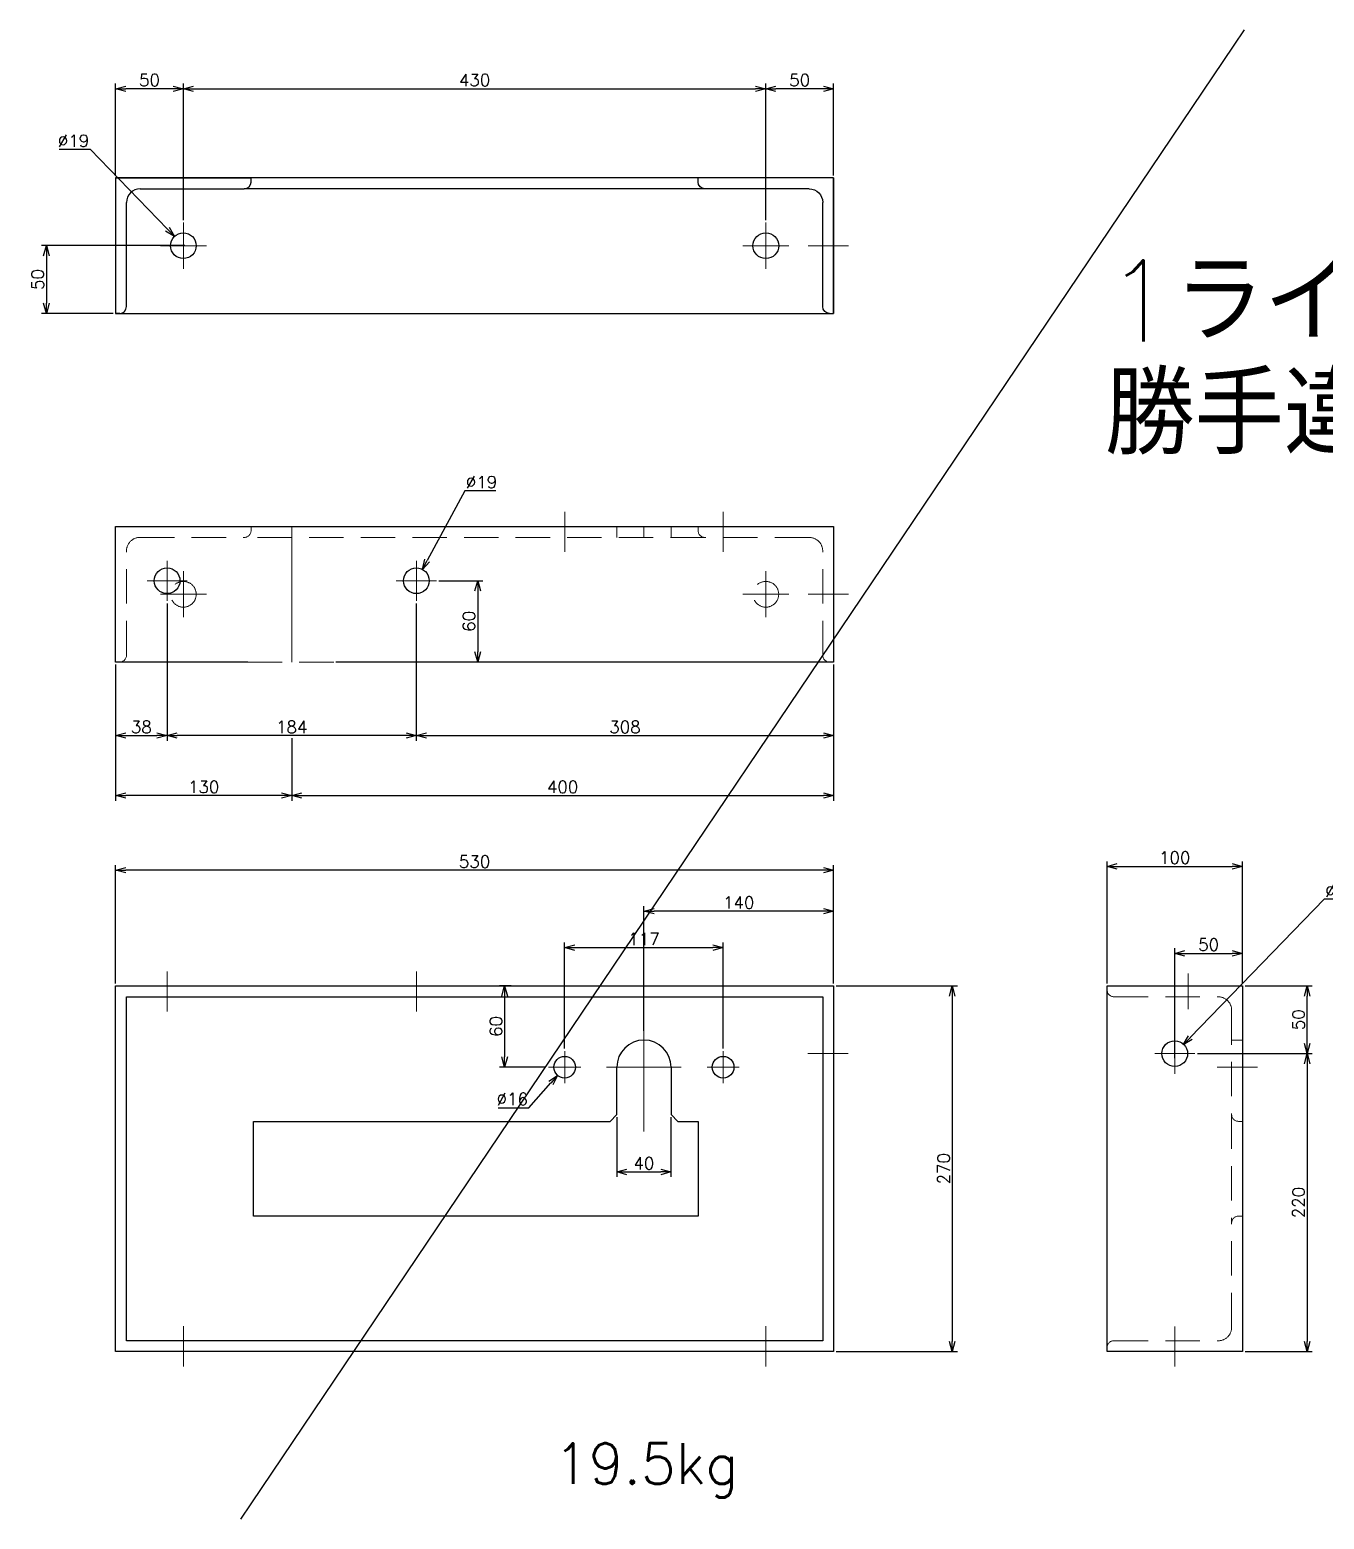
# Model space of a CAD drawing. Header units: millimetres. Extents: x -8731 to 85711, y -14522 to 31379.
# Drawn here: x -3764 to -2808, y 7176 to 8276 of the extents above; entities that cross this region are included whole.
import ezdxf

# ---------------------------------------------------------------- set-up
doc = ezdxf.new("R2010")
doc.units = ezdxf.units.MM
doc.header["$LTSCALE"] = 4
doc.header["$PDMODE"] = 99
doc.header["$PDSIZE"] = 1
doc.linetypes.add('CENTER2', pattern=[28.575, 19.05, -3.175, 3.175, -3.175])
doc.linetypes.add('HIDDEN', pattern=[9.525, 6.35, -3.175])
for name, color, linetype, lineweight in [('04_HIDDEN', 2, 'HIDDEN', 13), ('05_CENTER', 4, 'CENTER2', 13), ('08_DIM', 3, 'Continuous', 13)]:
    doc.layers.add(name, color=color, linetype=linetype, lineweight=lineweight)
doc.layers.add('10_DRAFT', color=8, linetype='Continuous', lineweight=0, plot=False)
doc.styles.add('KSS_TXT', font='txt.shx', dxfattribs={"bigfont": 'extfont2.shx'})
doc.dimstyles.new('KSS_DIM', dxfattribs={"dimscale": 3, "dimtxt": 3, "dimasz": 2.5, "dimexe": 1.25, "dimexo": 0.625, "dimtad": 1, "dimdsep": 46, "dimtxsty": 'KSS_TXT', "dimblk": 'OPEN30', "dimcen": 0, "dimazin": 2, "dimtfac": 0.75, "dimtmove": 0, "dimatfit": 3, "dimldrblk": 'OPEN30', "dimfxl": 1, "dimtolj": 1, "dimarcsym": 0})
doc.dimstyles.new('KSS_DIM$3', dxfattribs={"dimscale": 3, "dimtxt": 3, "dimasz": 2.5, "dimexe": 1.25, "dimexo": 0.625, "dimtad": 1, "dimtih": 1, "dimtoh": 1, "dimdsep": 46, "dimtxsty": 'KSS_TXT', "dimblk": 'OPEN30', "dimcen": 0, "dimazin": 2, "dimtfac": 0.75, "dimtofl": 0, "dimtmove": 0, "dimatfit": 3, "dimldrblk": 'OPEN30', "dimfxl": 1, "dimtolj": 1, "dimarcsym": 0})

# ---------------------------------------------------------------- blocks, each defined once
blk = doc.blocks.new('_Open30')
at = {"color": 0, "linetype": 'ByBlock', "lineweight": -2}
for p, q in [((-1, 0.27), (0, 0)), ((0, 0), (-1, -0.27)), ((0, 0), (-1, 0))]:
    blk.add_line(p, q, dxfattribs=at)
blk = doc.blocks.new('*D1015')
at = {"layer": '08_DIM', "color": 0, "lineweight": -2, "transparency": 16777216}
for p, q in [((-3330.6, 7473.3), (-3330.6, 7429.1)), ((-3290.6, 7473.3), (-3290.6, 7429.1)), ((-3323.1, 7432.8), (-3298.1, 7432.8))]:
    blk.add_line(p, q, dxfattribs=at)
at = {"layer": 'Defpoints', "color": 0, "transparency": 16777216}
for p in [(-3330.6, 7475.2), (-3290.6, 7475.2), (-3290.6, 7432.8)]:
    blk.add_point(p, dxfattribs=at)
at = {"layer": '08_DIM', "color": 0, "lineweight": -2, "transparency": 16777216, "xscale": 7.5, "yscale": 7.5, "zscale": 7.5, "rotation": 180}
blk.add_blockref('_Open30', (-3330.6, 7432.8), dxfattribs=at)
at = {"layer": '08_DIM', "color": 0, "lineweight": -2, "transparency": 16777216, "xscale": 7.5, "yscale": 7.5, "zscale": 7.5}
blk.add_blockref('_Open30', (-3290.6, 7432.8), dxfattribs=at)
at = {"layer": '08_DIM', "color": 0, "transparency": 16777216, "insert": (-3310.6, 7439.2), "char_height": 9, "attachment_point": 5, "style": 'KSS_TXT'}
blk.add_mtext('\\A1;40', dxfattribs=at)
blk = doc.blocks.new('*D1016')
at = {"layer": '08_DIM', "color": 0, "lineweight": -2, "transparency": 16777216}
for p, q in [((-3395.5, 7480.2), (-3379.3, 7498.5)), ((-3418.3, 7480.2), (-3395.5, 7480.2))]:
    blk.add_line(p, q, dxfattribs=at)
at = {"layer": 'Defpoints', "color": 0, "transparency": 16777216}
for p in [(-3363.8, 7516.2), (-3374.4, 7504.1)]:
    blk.add_point(p, dxfattribs=at)
at = {"layer": '08_DIM', "color": 0, "lineweight": -2, "transparency": 16777216, "xscale": 7.5, "yscale": 7.5, "zscale": 7.5, "rotation": 48.64525323412052}
blk.add_blockref('_Open30', (-3374.4, 7504.1), dxfattribs=at)
at = {"layer": '08_DIM', "color": 0, "transparency": 16777216, "insert": (-3407.8, 7486.6), "char_height": 9, "attachment_point": 5, "style": 'KSS_TXT'}
blk.add_mtext('\\A1;%%C16', dxfattribs=at)
blk = doc.blocks.new('*D1589')
at = {"layer": '08_DIM', "color": 0, "lineweight": -2, "transparency": 16777216}
for p, q in [((-3700.6, 7807.4), (-3700.6, 7706.9)), ((-3570.6, 7753.1), (-3570.6, 7706.9)), ((-3578.1, 7710.7), (-3693.1, 7710.7))]:
    blk.add_line(p, q, dxfattribs=at)
at = {"layer": 'Defpoints', "color": 0, "transparency": 16777216}
for p in [(-3700.6, 7809.3), (-3570.6, 7755), (-3700.6, 7710.7)]:
    blk.add_point(p, dxfattribs=at)
at = {"layer": '08_DIM', "color": 0, "lineweight": -2, "transparency": 16777216, "xscale": 7.5, "yscale": 7.5, "zscale": 7.5, "rotation": 180}
blk.add_blockref('_Open30', (-3700.6, 7710.7), dxfattribs=at)
at = {"layer": '08_DIM', "color": 0, "lineweight": -2, "transparency": 16777216, "xscale": 7.5, "yscale": 7.5, "zscale": 7.5}
blk.add_blockref('_Open30', (-3570.6, 7710.7), dxfattribs=at)
at = {"layer": '08_DIM', "color": 0, "transparency": 16777216, "insert": (-3635.6, 7717.1), "char_height": 9, "attachment_point": 5, "style": 'KSS_TXT'}
blk.add_mtext('\\A1;130', dxfattribs=at)
blk = doc.blocks.new('*D1590')
at = {"layer": '08_DIM', "color": 0, "lineweight": -2, "transparency": 16777216}
for p, q in [((-3170.6, 7807.4), (-3170.6, 7706.9)), ((-3570.6, 7753.1), (-3570.6, 7706.9)), ((-3563.1, 7710.7), (-3178.1, 7710.7))]:
    blk.add_line(p, q, dxfattribs=at)
at = {"layer": 'Defpoints', "color": 0, "transparency": 16777216}
for p in [(-3170.6, 7809.3), (-3570.6, 7755), (-3170.6, 7710.7)]:
    blk.add_point(p, dxfattribs=at)
at = {"layer": '08_DIM', "color": 0, "lineweight": -2, "transparency": 16777216, "xscale": 7.5, "yscale": 7.5, "zscale": 7.5, "rotation": 180}
blk.add_blockref('_Open30', (-3570.6, 7710.7), dxfattribs=at)
at = {"layer": '08_DIM', "color": 0, "lineweight": -2, "transparency": 16777216, "xscale": 7.5, "yscale": 7.5, "zscale": 7.5}
blk.add_blockref('_Open30', (-3170.6, 7710.7), dxfattribs=at)
at = {"layer": '08_DIM', "color": 0, "transparency": 16777216, "insert": (-3370.6, 7717.1), "char_height": 9, "attachment_point": 5, "style": 'KSS_TXT'}
blk.add_mtext('\\A1;400', dxfattribs=at)
blk = doc.blocks.new('*D1591')
at = {"layer": '08_DIM', "color": 0, "lineweight": -2, "transparency": 16777216}
for p, q in [((-3662.6, 7852.6), (-3662.6, 7751.2)), ((-3700.6, 7807.4), (-3700.6, 7751.2)), ((-3693.1, 7755), (-3670.1, 7755))]:
    blk.add_line(p, q, dxfattribs=at)
at = {"layer": 'Defpoints', "color": 0, "transparency": 16777216}
for p in [(-3662.6, 7854.5), (-3700.6, 7809.3), (-3662.6, 7755)]:
    blk.add_point(p, dxfattribs=at)
at = {"layer": '08_DIM', "color": 0, "lineweight": -2, "transparency": 16777216, "xscale": 7.5, "yscale": 7.5, "zscale": 7.5, "rotation": 180}
blk.add_blockref('_Open30', (-3700.6, 7755), dxfattribs=at)
at = {"layer": '08_DIM', "color": 0, "lineweight": -2, "transparency": 16777216, "xscale": 7.5, "yscale": 7.5, "zscale": 7.5}
blk.add_blockref('_Open30', (-3662.6, 7755), dxfattribs=at)
at = {"layer": '08_DIM', "color": 0, "transparency": 16777216, "insert": (-3681.6, 7761.3), "char_height": 9, "attachment_point": 5, "style": 'KSS_TXT'}
blk.add_mtext('\\A1;38', dxfattribs=at)
blk = doc.blocks.new('*D1592')
at = {"layer": '08_DIM', "color": 0, "lineweight": -2, "transparency": 16777216}
for p, q in [((-3478.6, 7852.6), (-3478.6, 7751.2)), ((-3170.6, 7807.4), (-3170.6, 7751.2)), ((-3471.1, 7755), (-3178.1, 7755))]:
    blk.add_line(p, q, dxfattribs=at)
at = {"layer": 'Defpoints', "color": 0, "transparency": 16777216}
for p in [(-3478.6, 7854.5), (-3170.6, 7809.3), (-3170.6, 7755)]:
    blk.add_point(p, dxfattribs=at)
at = {"layer": '08_DIM', "color": 0, "lineweight": -2, "transparency": 16777216, "xscale": 7.5, "yscale": 7.5, "zscale": 7.5, "rotation": 180}
blk.add_blockref('_Open30', (-3478.6, 7755), dxfattribs=at)
at = {"layer": '08_DIM', "color": 0, "lineweight": -2, "transparency": 16777216, "xscale": 7.5, "yscale": 7.5, "zscale": 7.5}
blk.add_blockref('_Open30', (-3170.6, 7755), dxfattribs=at)
at = {"layer": '08_DIM', "color": 0, "transparency": 16777216, "insert": (-3324.6, 7761.3), "char_height": 9, "attachment_point": 5, "style": 'KSS_TXT'}
blk.add_mtext('\\A1;308', dxfattribs=at)
blk = doc.blocks.new('*D1593')
at = {"layer": '08_DIM', "color": 0, "lineweight": -2, "transparency": 16777216}
for p, q in [((-3662.6, 7852.6), (-3662.6, 7751.2)), ((-3478.6, 7852.6), (-3478.6, 7751.2)), ((-3486.1, 7755), (-3655.1, 7755))]:
    blk.add_line(p, q, dxfattribs=at)
at = {"layer": 'Defpoints', "color": 0, "transparency": 16777216}
for p in [(-3662.6, 7854.5), (-3478.6, 7854.5), (-3662.6, 7755)]:
    blk.add_point(p, dxfattribs=at)
at = {"layer": '08_DIM', "color": 0, "lineweight": -2, "transparency": 16777216, "xscale": 7.5, "yscale": 7.5, "zscale": 7.5, "rotation": 180}
blk.add_blockref('_Open30', (-3662.6, 7755), dxfattribs=at)
at = {"layer": '08_DIM', "color": 0, "lineweight": -2, "transparency": 16777216, "xscale": 7.5, "yscale": 7.5, "zscale": 7.5}
blk.add_blockref('_Open30', (-3478.6, 7755), dxfattribs=at)
at = {"layer": '08_DIM', "color": 0, "transparency": 16777216, "insert": (-3570.6, 7761.3), "char_height": 9, "attachment_point": 5, "style": 'KSS_TXT'}
blk.add_mtext('\\A1;184', dxfattribs=at)
blk = doc.blocks.new('*D1594')
at = {"layer": '08_DIM', "color": 0, "lineweight": -2, "transparency": 16777216}
for p, q in [((-3442.9, 7935.7), (-3470.5, 7884.3)), ((-3420, 7935.7), (-3442.9, 7935.7))]:
    blk.add_line(p, q, dxfattribs=at)
at = {"layer": 'Defpoints', "color": 0, "transparency": 16777216}
for p in [(-3474.1, 7877.7), (-3483.1, 7860.9)]:
    blk.add_point(p, dxfattribs=at)
at = {"layer": '08_DIM', "color": 0, "lineweight": -2, "transparency": 16777216, "xscale": 7.5, "yscale": 7.5, "zscale": 7.5, "rotation": 241.7397320727561}
blk.add_blockref('_Open30', (-3474.1, 7877.7), dxfattribs=at)
at = {"layer": '08_DIM', "color": 0, "transparency": 16777216, "insert": (-3430.5, 7942.1), "char_height": 9, "attachment_point": 5, "style": 'KSS_TXT'}
blk.add_mtext('\\A1;%%C19', dxfattribs=at)
blk = doc.blocks.new('A$C448B04A9_1_1_1')
at = {"color": 0}
for p, q in [((3, 100), (0, 100)), ((0, 0), (0, 100)), ((8, 18), (8, 95)), ((0, 0), (100, 0)), ((95, 8), (18, 8)), ((100, 3), (100, 0))]:
    blk.add_line(p, q, dxfattribs=at)
for centre, radius, start, end in [((3, 95), 5, 0, 90), ((18, 18), 10, 180, 270), ((95, 3), 5, 0, 90)]:
    blk.add_arc(centre, radius, start, end, dxfattribs=at)
blk = doc.blocks.new('A$C4D277588_1_1_1')
at = {"color": 0}
blk.add_line((42, 55), (42, 395), dxfattribs=at)
blk.add_lwpolyline([(50, -40), (50, 490), (-50, 490), (-50, -40)], close=True, dxfattribs=at)
for centre in [(0, 440), (0, 10)]:
    blk.add_circle(centre, 9.5, dxfattribs=at)
at = {"layer": '05_CENTER'}
for p, q in [((0, 423), (0, 457)), ((-17, 440), (17, 440)), ((0, 27), (0, -7)), ((-17, 10), (17, 10)), ((0, -51), (0, -21.3))]:
    blk.add_line(p, q, dxfattribs=at)
at = {"rotation": 180}
blk.add_blockref('A$C448B04A9_1_1_1', (50, 490), dxfattribs=at)
at = {"xscale": -1}
blk.add_blockref('A$C448B04A9_1_1_1', (50, -40), dxfattribs=at)
blk = doc.blocks.new('*D1664')
at = {"layer": '08_DIM', "color": 0, "lineweight": -2, "transparency": 16777216}
for p, q in [((-2968.7, 7572), (-2968.7, 7662.1)), ((-2961.2, 7658.4), (-2876.2, 7658.4)), ((-2868.7, 7572), (-2868.7, 7662.1))]:
    blk.add_line(p, q, dxfattribs=at)
at = {"layer": 'Defpoints', "color": 0, "transparency": 16777216}
for p in [(-2868.7, 7658.4), (-2968.7, 7570.2), (-2868.7, 7570.2)]:
    blk.add_point(p, dxfattribs=at)
at = {"layer": '08_DIM', "color": 0, "lineweight": -2, "transparency": 16777216, "xscale": 7.5, "yscale": 7.5, "zscale": 7.5, "rotation": 180}
blk.add_blockref('_Open30', (-2968.7, 7658.4), dxfattribs=at)
at = {"layer": '08_DIM', "color": 0, "lineweight": -2, "transparency": 16777216, "xscale": 7.5, "yscale": 7.5, "zscale": 7.5}
blk.add_blockref('_Open30', (-2868.7, 7658.4), dxfattribs=at)
at = {"layer": '08_DIM', "color": 0, "transparency": 16777216, "insert": (-2918.7, 7664.8), "char_height": 9, "attachment_point": 5, "style": 'KSS_TXT'}
blk.add_mtext('\\A1;100', dxfattribs=at)
blk = doc.blocks.new('*D1668')
at = {"layer": '08_DIM', "color": 0, "lineweight": -2, "transparency": 16777216}
for p, q in [((-3461.9, 7869.3), (-3429.5, 7869.3)), ((-3433.3, 7861.8), (-3433.3, 7816.8)), ((-3461.9, 7809.3), (-3429.5, 7809.3))]:
    blk.add_line(p, q, dxfattribs=at)
at = {"layer": 'Defpoints', "color": 0, "transparency": 16777216}
for p in [(-3463.8, 7869.3), (-3463.8, 7809.3), (-3433.3, 7809.3)]:
    blk.add_point(p, dxfattribs=at)
at = {"layer": '08_DIM', "color": 0, "lineweight": -2, "transparency": 16777216, "xscale": 7.5, "yscale": 7.5, "zscale": 7.5}
for p, rotation in [((-3433.3, 7869.3), 90), ((-3433.3, 7809.3), 270)]:
    blk.add_blockref('_Open30', p, dxfattribs=dict(at, rotation=rotation))
at = {"layer": '08_DIM', "color": 0, "transparency": 16777216, "insert": (-3439.7, 7839.3), "char_height": 9, "attachment_point": 5, "rotation": 90, "style": 'KSS_TXT'}
blk.add_mtext('\\A1;60', dxfattribs=at)
blk = doc.blocks.new('A$C3FC2760D_1_1_1')
at = {"color": 0}
for points in [[(-440, 420), (90, 420), (90, 150), (-440, 150), (-440, 420), (-440, 420)], [(-30, 360), (-30, 325), (-25, 320), (-10, 320), (-10, 250), (-338.1, 250), (-338.1, 320), (-75, 320), (-70, 325), (-70, 360)]]:
    blk.add_lwpolyline(points, dxfattribs=at)
blk.add_lwpolyline([(-432, 412), (82, 412), (82, 158), (-432, 158)], close=True, dxfattribs=at)
for centre in [(-108.5, 360), (8.5, 360)]:
    blk.add_circle(centre, 8, dxfattribs=at)
blk.add_arc((-50, 360), 20, 0, 180, dxfattribs=at)
at = {"layer": '05_CENTER'}
for p, q in [((-402, 401), (-402, 430.7)), ((-402, 429.1), (-402, 402.8)), ((-218, 401), (-218, 430.7)), ((-218, 429.1), (-218, 402.8)), ((-50, 312.5), (-50, 387.5)), ((-108.5, 348.1), (-108.5, 371.9)), ((8.5, 348.1), (8.5, 371.9)), ((71, 370), (100.7, 370)), ((-120.4, 360), (-96.6, 360)), ((-22.5, 360), (-77.5, 360)), ((20.4, 360), (-3.4, 360)), ((-390, 139), (-390, 168.7)), ((40, 139), (40, 168.7))]:
    blk.add_line(p, q, dxfattribs=at)
blk = doc.blocks.new('A$C608A31E5_1_1_1')
at = {"color": 0}
blk.add_lwpolyline([(-50, 420), (50, 420), (50, 150), (-50, 150)], close=True, dxfattribs=at)
blk.add_circle((0, 370), 9.5, dxfattribs=at)
at = {"layer": '04_HIDDEN'}
for p, q in [((42, 380), (50, 380)), ((42, 325), (42, 244.4))]:
    blk.add_line(p, q, dxfattribs=at)
at = {"layer": '05_CENTER'}
for p, q in [((10, 429.1), (10, 402.8)), ((0, 355.2), (0, 384.8)), ((-14.8, 370), (14.8, 370)), ((31.4, 360), (61, 360)), ((0, 139), (0, 168.6))]:
    blk.add_line(p, q, dxfattribs=at)
at = {"layer": '04_HIDDEN', "rotation": 180}
blk.add_blockref('A$C448B04A9_1_1_1', (50, 420), dxfattribs=at)
at = {"layer": '04_HIDDEN', "xscale": -1}
blk.add_blockref('A$C448B04A9_1_1_1', (50, 150), dxfattribs=at)
blk = doc.blocks.new('A$C04B50E97_1_1_1')
at = {"color": 0}
for points in [[(40, 222), (40, -308), (-60, -308), (-60, 59.5)], [(-60, 124.5), (-60, 222), (40, 222), (40, 222)]]:
    blk.add_lwpolyline(points, dxfattribs=at)
for centre in [(0, 184), (0, 0)]:
    blk.add_circle(centre, 9.5, dxfattribs=at)
at = {"layer": '04_HIDDEN'}
for p, q in [((-60, 124.5), (-60, 59.5)), ((32, -213), (32, 127)), ((40, -148), (32, -148)), ((40, -188), (32, -188))]:
    blk.add_line(p, q, dxfattribs=at)
for centre in [(-10, 172), (-10, -258)]:
    blk.add_circle(centre, 9.5, dxfattribs=at)
at = {"layer": '05_CENTER'}
for p, q in [((0, 169.2), (0, 198.8)), ((-10, 155), (-10, 189)), ((14.8, 184), (-14.8, 184)), ((-27, 172), (7, 172)), ((0, -14.8), (0, 14.8)), ((14.8, 0), (-14.8, 0)), ((50.9, -109.5), (21.3, -109.5)), ((50.9, -226.5), (21.3, -226.5)), ((-10, -241), (-10, -275)), ((-27, -258), (7, -258)), ((-10, -319), (-10, -289.3))]:
    blk.add_line(p, q, dxfattribs=at)
at = {"layer": '10_DRAFT'}
for p, q in [((-60, 92), (40, 92)), ((40, -168), (32, -168))]:
    blk.add_line(p, q, dxfattribs=at)
at = {"layer": '04_HIDDEN', "rotation": 180}
blk.add_blockref('A$C448B04A9_1_1_1', (40, 222), dxfattribs=at)
at = {"layer": '04_HIDDEN', "xscale": -1}
blk.add_blockref('A$C448B04A9_1_1_1', (40, -308), dxfattribs=at)
blk = doc.blocks.new('*D2223')
at = {"layer": '08_DIM', "color": 0, "lineweight": -2, "transparency": 16777216}
for p, q in [((-2808.5, 7634.1), (-2907.2, 7532)), ((-2785.6, 7634.1), (-2808.5, 7634.1))]:
    blk.add_line(p, q, dxfattribs=at)
at = {"layer": 'Defpoints', "color": 0, "transparency": 16777216}
for p in [(-2912.4, 7526.6), (-2924.9, 7513.7)]:
    blk.add_point(p, dxfattribs=at)
at = {"layer": '08_DIM', "color": 0, "lineweight": -2, "transparency": 16777216, "xscale": 7.5, "yscale": 7.5, "zscale": 7.5, "rotation": 225.9578683352592}
blk.add_blockref('_Open30', (-2912.4, 7526.6), dxfattribs=at)
at = {"layer": '08_DIM', "color": 0, "transparency": 16777216, "insert": (-2796.1, 7640.4), "char_height": 9, "attachment_point": 5, "style": 'KSS_TXT'}
blk.add_mtext('\\A1;%%C18', dxfattribs=at)
blk = doc.blocks.new('*D2224')
at = {"layer": '08_DIM', "color": 0, "lineweight": -2, "transparency": 16777216}
for p, q in [((-2902, 7520.2), (-2817.2, 7520.2)), ((-2821, 7512.7), (-2821, 7307.7)), ((-2866.8, 7300.2), (-2817.2, 7300.2))]:
    blk.add_line(p, q, dxfattribs=at)
at = {"layer": 'Defpoints', "color": 0, "transparency": 16777216}
for p in [(-2903.9, 7520.2), (-2868.7, 7300.2), (-2821, 7300.2)]:
    blk.add_point(p, dxfattribs=at)
at = {"layer": '08_DIM', "color": 0, "lineweight": -2, "transparency": 16777216, "xscale": 7.5, "yscale": 7.5, "zscale": 7.5}
for p, rotation in [((-2821, 7520.2), 90), ((-2821, 7300.2), 270)]:
    blk.add_blockref('_Open30', p, dxfattribs=dict(at, rotation=rotation))
at = {"layer": '08_DIM', "color": 0, "transparency": 16777216, "insert": (-2827.3, 7410.2), "char_height": 9, "attachment_point": 5, "rotation": 90, "style": 'KSS_TXT'}
blk.add_mtext('\\A1;220', dxfattribs=at)
blk = doc.blocks.new('*D2225')
at = {"layer": '08_DIM', "color": 0, "lineweight": -2, "transparency": 16777216}
for p, q in [((-2918.7, 7516.8), (-2918.7, 7598)), ((-2911.2, 7594.2), (-2876.2, 7594.2)), ((-2868.7, 7572), (-2868.7, 7598))]:
    blk.add_line(p, q, dxfattribs=at)
at = {"layer": 'Defpoints', "color": 0, "transparency": 16777216}
for p in [(-2868.7, 7594.2), (-2868.7, 7570.2), (-2918.7, 7515)]:
    blk.add_point(p, dxfattribs=at)
at = {"layer": '08_DIM', "color": 0, "lineweight": -2, "transparency": 16777216, "xscale": 7.5, "yscale": 7.5, "zscale": 7.5, "rotation": 180}
blk.add_blockref('_Open30', (-2918.7, 7594.2), dxfattribs=at)
at = {"layer": '08_DIM', "color": 0, "lineweight": -2, "transparency": 16777216, "xscale": 7.5, "yscale": 7.5, "zscale": 7.5}
blk.add_blockref('_Open30', (-2868.7, 7594.2), dxfattribs=at)
at = {"layer": '08_DIM', "color": 0, "transparency": 16777216, "insert": (-2893.7, 7600.6), "char_height": 9, "attachment_point": 5, "style": 'KSS_TXT'}
blk.add_mtext('\\A1;50', dxfattribs=at)
blk = doc.blocks.new('*D2226')
at = {"layer": '08_DIM', "color": 0, "lineweight": -2, "transparency": 16777216}
for p, q in [((-2866.8, 7570.2), (-2817.2, 7570.2)), ((-2821, 7527.7), (-2821, 7562.7)), ((-2902, 7520.2), (-2817.2, 7520.2))]:
    blk.add_line(p, q, dxfattribs=at)
at = {"layer": 'Defpoints', "color": 0, "transparency": 16777216}
for p in [(-2868.7, 7570.2), (-2821, 7570.2), (-2903.9, 7520.2)]:
    blk.add_point(p, dxfattribs=at)
at = {"layer": '08_DIM', "color": 0, "lineweight": -2, "transparency": 16777216, "xscale": 7.5, "yscale": 7.5, "zscale": 7.5}
for p, rotation in [((-2821, 7570.2), 90), ((-2821, 7520.2), 270)]:
    blk.add_blockref('_Open30', p, dxfattribs=dict(at, rotation=rotation))
at = {"layer": '08_DIM', "color": 0, "transparency": 16777216, "insert": (-2827.3, 7545.2), "char_height": 9, "attachment_point": 5, "rotation": 90, "style": 'KSS_TXT'}
blk.add_mtext('\\A1;50', dxfattribs=at)
blk = doc.blocks.new('*D2234')
at = {"layer": '08_DIM', "color": 0, "lineweight": -2, "transparency": 16777216}
for p, q in [((-3700.6, 7572), (-3700.6, 7659.3)), ((-3178.1, 7655.6), (-3693.1, 7655.6)), ((-3170.6, 7572), (-3170.6, 7659.3))]:
    blk.add_line(p, q, dxfattribs=at)
at = {"layer": 'Defpoints', "color": 0, "transparency": 16777216}
for p in [(-3700.6, 7655.6), (-3700.6, 7570.2), (-3170.6, 7570.2)]:
    blk.add_point(p, dxfattribs=at)
at = {"layer": '08_DIM', "color": 0, "lineweight": -2, "transparency": 16777216, "xscale": 7.5, "yscale": 7.5, "zscale": 7.5, "rotation": 180}
blk.add_blockref('_Open30', (-3700.6, 7655.6), dxfattribs=at)
at = {"layer": '08_DIM', "color": 0, "lineweight": -2, "transparency": 16777216, "xscale": 7.5, "yscale": 7.5, "zscale": 7.5}
blk.add_blockref('_Open30', (-3170.6, 7655.6), dxfattribs=at)
at = {"layer": '08_DIM', "color": 0, "transparency": 16777216, "insert": (-3435.6, 7661.9), "char_height": 9, "attachment_point": 5, "style": 'KSS_TXT'}
blk.add_mtext('\\A1;530', dxfattribs=at)
blk = doc.blocks.new('*D2235')
at = {"layer": '08_DIM', "color": 0, "lineweight": -2, "transparency": 16777216}
for p, q in [((-3168.7, 7570.2), (-3079.2, 7570.2)), ((-3083, 7562.7), (-3083, 7307.7)), ((-3168.7, 7300.2), (-3079.2, 7300.2))]:
    blk.add_line(p, q, dxfattribs=at)
at = {"layer": 'Defpoints', "color": 0, "transparency": 16777216}
for p in [(-3170.6, 7570.2), (-3170.6, 7300.2), (-3083, 7300.2)]:
    blk.add_point(p, dxfattribs=at)
at = {"layer": '08_DIM', "color": 0, "lineweight": -2, "transparency": 16777216, "xscale": 7.5, "yscale": 7.5, "zscale": 7.5}
for p, rotation in [((-3083, 7570.2), 90), ((-3083, 7300.2), 270)]:
    blk.add_blockref('_Open30', p, dxfattribs=dict(at, rotation=rotation))
at = {"layer": '08_DIM', "color": 0, "transparency": 16777216, "insert": (-3089.3, 7435.2), "char_height": 9, "attachment_point": 5, "rotation": 90, "style": 'KSS_TXT'}
blk.add_mtext('\\A1;270', dxfattribs=at)
blk = doc.blocks.new('*D2236')
at = {"layer": '08_DIM', "color": 0, "lineweight": -2, "transparency": 16777216}
for p, q in [((-3742.2, 8187.8), (-3719.4, 8187.8)), ((-3719.4, 8187.8), (-3662.4, 8128.9))]:
    blk.add_line(p, q, dxfattribs=at)
at = {"layer": 'Defpoints', "color": 0, "transparency": 16777216}
for p in [(-3657.2, 8123.5), (-3644, 8109.8)]:
    blk.add_point(p, dxfattribs=at)
at = {"layer": '08_DIM', "color": 0, "lineweight": -2, "transparency": 16777216, "xscale": 7.5, "yscale": 7.5, "zscale": 7.5, "rotation": 314.049865012528}
blk.add_blockref('_Open30', (-3657.2, 8123.5), dxfattribs=at)
at = {"layer": '08_DIM', "color": 0, "transparency": 16777216, "insert": (-3731.7, 8194.1), "char_height": 9, "attachment_point": 5, "style": 'KSS_TXT'}
blk.add_mtext('\\A1;%%C19', dxfattribs=at)
blk = doc.blocks.new('*D2237')
at = {"layer": '08_DIM', "color": 0, "lineweight": -2, "transparency": 16777216}
for p, q in [((-3700.6, 8168.5), (-3700.6, 8236.3)), ((-3650.6, 8135.6), (-3650.6, 8236.3)), ((-3658.1, 8232.5), (-3693.1, 8232.5))]:
    blk.add_line(p, q, dxfattribs=at)
at = {"layer": 'Defpoints', "color": 0, "transparency": 16777216}
for p in [(-3700.6, 8232.5), (-3700.6, 8166.7), (-3650.6, 8133.7)]:
    blk.add_point(p, dxfattribs=at)
at = {"layer": '08_DIM', "color": 0, "lineweight": -2, "transparency": 16777216, "xscale": 7.5, "yscale": 7.5, "zscale": 7.5, "rotation": 180}
blk.add_blockref('_Open30', (-3700.6, 8232.5), dxfattribs=at)
at = {"layer": '08_DIM', "color": 0, "lineweight": -2, "transparency": 16777216, "xscale": 7.5, "yscale": 7.5, "zscale": 7.5}
blk.add_blockref('_Open30', (-3650.6, 8232.5), dxfattribs=at)
at = {"layer": '08_DIM', "color": 0, "transparency": 16777216, "insert": (-3675.6, 8238.9), "char_height": 9, "attachment_point": 5, "style": 'KSS_TXT'}
blk.add_mtext('\\A1;50', dxfattribs=at)
blk = doc.blocks.new('*D2238')
at = {"layer": '08_DIM', "color": 0, "lineweight": -2, "transparency": 16777216}
for p, q in [((-3649.5, 8116.7), (-3755.4, 8116.7)), ((-3751.7, 8109.2), (-3751.7, 8074.2)), ((-3702.5, 8066.7), (-3755.4, 8066.7))]:
    blk.add_line(p, q, dxfattribs=at)
at = {"layer": 'Defpoints', "color": 0, "transparency": 16777216}
for p in [(-3647.6, 8116.7), (-3751.7, 8066.7), (-3700.6, 8066.7)]:
    blk.add_point(p, dxfattribs=at)
at = {"layer": '08_DIM', "color": 0, "lineweight": -2, "transparency": 16777216, "xscale": 7.5, "yscale": 7.5, "zscale": 7.5}
for p, rotation in [((-3751.7, 8116.7), 90), ((-3751.7, 8066.7), 270)]:
    blk.add_blockref('_Open30', p, dxfattribs=dict(at, rotation=rotation))
at = {"layer": '08_DIM', "color": 0, "transparency": 16777216, "insert": (-3758.1, 8091.7), "char_height": 9, "attachment_point": 5, "rotation": 90, "style": 'KSS_TXT'}
blk.add_mtext('\\A1;50', dxfattribs=at)
blk = doc.blocks.new('*D2239')
at = {"layer": '08_DIM', "color": 0, "lineweight": -2, "transparency": 16777216}
for p, q in [((-3650.6, 8135.6), (-3650.6, 8236.3)), ((-3220.6, 8135.6), (-3220.6, 8236.3)), ((-3643.1, 8232.5), (-3228.1, 8232.5))]:
    blk.add_line(p, q, dxfattribs=at)
at = {"layer": 'Defpoints', "color": 0, "transparency": 16777216}
for p in [(-3220.6, 8232.5), (-3650.6, 8133.7), (-3220.6, 8133.7)]:
    blk.add_point(p, dxfattribs=at)
at = {"layer": '08_DIM', "color": 0, "lineweight": -2, "transparency": 16777216, "xscale": 7.5, "yscale": 7.5, "zscale": 7.5, "rotation": 180}
blk.add_blockref('_Open30', (-3650.6, 8232.5), dxfattribs=at)
at = {"layer": '08_DIM', "color": 0, "lineweight": -2, "transparency": 16777216, "xscale": 7.5, "yscale": 7.5, "zscale": 7.5}
blk.add_blockref('_Open30', (-3220.6, 8232.5), dxfattribs=at)
at = {"layer": '08_DIM', "color": 0, "transparency": 16777216, "insert": (-3435.6, 8238.9), "char_height": 9, "attachment_point": 5, "style": 'KSS_TXT'}
blk.add_mtext('\\A1;430', dxfattribs=at)
blk = doc.blocks.new('*D2240')
at = {"layer": '08_DIM', "color": 0, "lineweight": -2, "transparency": 16777216}
for p, q in [((-3220.6, 8135.6), (-3220.6, 8236.3)), ((-3170.6, 8168.5), (-3170.6, 8236.3)), ((-3178.1, 8232.5), (-3213.1, 8232.5))]:
    blk.add_line(p, q, dxfattribs=at)
at = {"layer": 'Defpoints', "color": 0, "transparency": 16777216}
for p in [(-3220.6, 8232.5), (-3170.6, 8166.7), (-3220.6, 8133.7)]:
    blk.add_point(p, dxfattribs=at)
at = {"layer": '08_DIM', "color": 0, "lineweight": -2, "transparency": 16777216, "xscale": 7.5, "yscale": 7.5, "zscale": 7.5, "rotation": 180}
blk.add_blockref('_Open30', (-3220.6, 8232.5), dxfattribs=at)
at = {"layer": '08_DIM', "color": 0, "lineweight": -2, "transparency": 16777216, "xscale": 7.5, "yscale": 7.5, "zscale": 7.5}
blk.add_blockref('_Open30', (-3170.6, 8232.5), dxfattribs=at)
at = {"layer": '08_DIM', "color": 0, "transparency": 16777216, "insert": (-3195.6, 8238.9), "char_height": 9, "attachment_point": 5, "style": 'KSS_TXT'}
blk.add_mtext('\\A1;50', dxfattribs=at)
blk = doc.blocks.new('*D3520')
at = {"layer": '08_DIM', "color": 0, "lineweight": -2, "transparency": 16777216}
for p, q in [((-3408.5, 7570.2), (-3417.2, 7570.2)), ((-3413.4, 7562.7), (-3413.4, 7517.7)), ((-3382.9, 7510.2), (-3417.2, 7510.2))]:
    blk.add_line(p, q, dxfattribs=at)
at = {"layer": 'Defpoints', "color": 0, "transparency": 16777216}
for p in [(-3406.6, 7570.2), (-3413.4, 7510.2), (-3381, 7510.2)]:
    blk.add_point(p, dxfattribs=at)
at = {"layer": '08_DIM', "color": 0, "lineweight": -2, "transparency": 16777216, "xscale": 7.5, "yscale": 7.5, "zscale": 7.5}
for p, rotation in [((-3413.4, 7570.2), 90), ((-3413.4, 7510.2), 270)]:
    blk.add_blockref('_Open30', p, dxfattribs=dict(at, rotation=rotation))
at = {"layer": '08_DIM', "color": 0, "transparency": 16777216, "insert": (-3419.8, 7540.2), "char_height": 9, "attachment_point": 5, "rotation": 90, "style": 'KSS_TXT'}
blk.add_mtext('\\A1;60', dxfattribs=at)
blk = doc.blocks.new('*D3521')
at = {"layer": '08_DIM', "color": 0, "lineweight": -2, "transparency": 16777216}
for p, q in [((-3310.6, 7536.9), (-3310.6, 7629.1)), ((-3178.1, 7625.3), (-3303.1, 7625.3)), ((-3170.6, 7572), (-3170.6, 7629.1))]:
    blk.add_line(p, q, dxfattribs=at)
at = {"layer": 'Defpoints', "color": 0, "transparency": 16777216}
for p in [(-3310.6, 7625.3), (-3170.6, 7570.2), (-3310.6, 7535)]:
    blk.add_point(p, dxfattribs=at)
at = {"layer": '08_DIM', "color": 0, "lineweight": -2, "transparency": 16777216, "xscale": 7.5, "yscale": 7.5, "zscale": 7.5, "rotation": 180}
blk.add_blockref('_Open30', (-3310.6, 7625.3), dxfattribs=at)
at = {"layer": '08_DIM', "color": 0, "lineweight": -2, "transparency": 16777216, "xscale": 7.5, "yscale": 7.5, "zscale": 7.5}
blk.add_blockref('_Open30', (-3170.6, 7625.3), dxfattribs=at)
at = {"layer": '08_DIM', "color": 0, "transparency": 16777216, "insert": (-3240.6, 7631.7), "char_height": 9, "attachment_point": 5, "style": 'KSS_TXT'}
blk.add_mtext('\\A1;140', dxfattribs=at)
blk = doc.blocks.new('*D3522')
at = {"layer": '08_DIM', "color": 0, "lineweight": -2, "transparency": 16777216}
for p, q in [((-3369.1, 7523.9), (-3369.1, 7602.2)), ((-3252.1, 7523.9), (-3252.1, 7602.2)), ((-3361.6, 7598.4), (-3259.6, 7598.4))]:
    blk.add_line(p, q, dxfattribs=at)
at = {"layer": 'Defpoints', "color": 0, "transparency": 16777216}
for p in [(-3252.1, 7598.4), (-3369.1, 7522), (-3252.1, 7522)]:
    blk.add_point(p, dxfattribs=at)
at = {"layer": '08_DIM', "color": 0, "lineweight": -2, "transparency": 16777216, "xscale": 7.5, "yscale": 7.5, "zscale": 7.5, "rotation": 180}
blk.add_blockref('_Open30', (-3369.1, 7598.4), dxfattribs=at)
at = {"layer": '08_DIM', "color": 0, "lineweight": -2, "transparency": 16777216, "xscale": 7.5, "yscale": 7.5, "zscale": 7.5}
blk.add_blockref('_Open30', (-3252.1, 7598.4), dxfattribs=at)
at = {"layer": '08_DIM', "color": 0, "transparency": 16777216, "insert": (-3310.6, 7604.8), "char_height": 9, "attachment_point": 5, "style": 'KSS_TXT'}
blk.add_mtext('\\A1;117', dxfattribs=at)

msp = doc.modelspace()

# ---------------------------------------------------------------- linework, layer by layer
at = {"color": 2}
msp.add_line((-2867.45849, 8276.05073), (-3608.28901, 7176.4177), dxfattribs=at)

# ---------------------------------------------------------------- block references
at = {"rotation": 90}
for name, p in [('A$C4D277588_1_1_1', (-3210.58674, 8116.66006)), ('A$C04B50E97_1_1_1', (-3478.58674, 7869.2825))]:
    msp.add_blockref(name, p, dxfattribs=at)
for name, p in [('A$C3FC2760D_1_1_1', (-3260.58674, 7150.15005)), ('A$C608A31E5_1_1_1', (-2918.68343, 7150.15005))]:
    msp.add_blockref(name, p)

# ---------------------------------------------------------------- texts
at = {"layer": '08_DIM', "color": 2, "style": 'KSS_TXT'}
for s, p in [('1ライン先行設備は', (-2970.1204, 8045.94636)), ('勝手違いのものを製作する', (-2970.1204, 7962.56216))]:
    msp.add_text(s, height=60, dxfattribs=at).set_placement(p)
at = {"layer": '08_DIM', "color": 6, "style": 'KSS_TXT'}
msp.add_text('19.5kg', height=30, dxfattribs=at).set_placement((-3377.02732, 7202.44538))

# ---------------------------------------------------------------- dimensions: what is measured, and where the dimension line sits
at = {"layer": '08_DIM'}
for base, p1, p2, picture, middle in [((-3700.58674, 8232.50851), (-3650.58674, 8133.70241), (-3700.58674, 8166.66006), '*D2237', (-3675.58674, 8238.88976)), ((-3220.58674, 8232.50851), (-3650.58674, 8133.70241), (-3220.58674, 8133.70241), '*D2239', (-3435.58674, 8238.88351)), ((-3220.58674, 8232.50851), (-3170.58674, 8166.66006), (-3220.58674, 8133.70241), '*D2240', (-3195.58674, 8238.88976)), ((-2868.68343, 7658.39861), (-2968.68343, 7570.15005), (-2868.68343, 7570.15005), '*D1664', (-2918.68343, 7664.77361))]:
    dim = msp.add_linear_dim(base=base, p1=p1, p2=p2, dimstyle='KSS_DIM', override={"dimscale": 3, "dimarcsym": 1}, dxfattribs=at)
    dim.commit()
    dim.dimension.update_dxf_attribs({"geometry": picture, "text_midpoint": middle})
for p1, p2, picture, middle in [((-3643.98154, 8109.83208), (-3657.19194, 8123.48805), '*D2236', (-3731.74048, 8187.75644)), ((-3483.08478, 7860.91485), (-3474.08871, 7877.65016), '*D1594', (-3430.50196, 7935.7092)), ((-2924.94011, 7513.6806), (-2912.42675, 7526.61951), '*D2223', (-2796.14489, 7634.05999))]:
    dim = msp.add_diameter_dim_2p(p1=p1, p2=p2, dimstyle='KSS_DIM$3', override={"dimscale": 3, "dimpost": '%%C<>', "dimarcsym": 1}, dxfattribs=at)
    dim.commit()
    dim.dimension.update_dxf_attribs({"geometry": picture, "text_midpoint": middle, "dimtype": 163})
for base, p1, p2, angle, picture, middle in [((-3751.67656, 8066.66006), (-3647.62909, 8116.66006), (-3700.58674, 8066.66006), 270, '*D2238', (-3758.05781, 8091.66006)), ((-3433.27992, 7809.2825), (-3463.77375, 7869.2825), (-3463.77375, 7809.2825), 90, '*D1668', (-3439.65492, 7839.2825)), ((-3662.58674, 7754.96028), (-3700.58674, 7809.2825), (-3662.58674, 7854.46951), 180, '*D1591', (-3681.58674, 7761.33528)), ((-3662.58674, 7754.96028), (-3478.58674, 7854.46951), (-3662.58674, 7854.46951), 180, '*D1593', (-3570.58674, 7761.33528)), ((-3170.58674, 7754.96028), (-3478.58674, 7854.46951), (-3170.58674, 7809.2825), 180, '*D1592', (-3324.58674, 7761.33528)), ((-3700.58674, 7710.69792), (-3570.58674, 7754.96028), (-3700.58674, 7809.2825), 180, '*D1589', (-3635.58674, 7717.07292)), ((-3170.58674, 7710.69792), (-3570.58674, 7754.96028), (-3170.58674, 7809.2825), 180, '*D1590', (-3370.58674, 7717.07292)), ((-3700.58674, 7655.56471), (-3170.58674, 7570.15005), (-3700.58674, 7570.15005), 180, '*D2234', (-3435.58674, 7661.94596)), ((-3310.58674, 7625.34992), (-3170.58674, 7570.15005), (-3310.58674, 7534.97735), 180, '*D3521', (-3240.58674, 7631.72492)), ((-2868.68343, 7594.23315), (-2918.68343, 7514.96304), (-2868.68343, 7570.15005), 180, '*D2225', (-2893.68343, 7600.6144)), ((-3082.97468, 7300.15005), (-3170.58674, 7570.15005), (-3170.58674, 7300.15005), 90, '*D2235', (-3089.34968, 7435.15005)), ((-2820.95818, 7570.15005), (-2903.87044, 7520.15005), (-2868.68343, 7570.15005), 90, '*D2226', (-2827.33943, 7545.15005)), ((-2820.95818, 7300.15005), (-2903.87044, 7520.15005), (-2868.68343, 7300.15005), 90, '*D2224', (-2827.33318, 7410.15005))]:
    dim = msp.add_linear_dim(base=base, p1=p1, p2=p2, angle=angle, dimstyle='KSS_DIM', override={"dimscale": 3, "dimarcsym": 1}, dxfattribs=at)
    dim.commit()
    dim.dimension.update_dxf_attribs({"geometry": picture, "text_midpoint": middle})
at = {"layer": '08_DIM', "color": 1}
dim = msp.add_linear_dim(base=(-3252.08674, 7598.40751), p1=(-3369.08674, 7522.02621), p2=(-3252.08674, 7522.02621), dimstyle='KSS_DIM', override={"dimscale": 3, "dimarcsym": 1}, dxfattribs=at)
dim.commit()
dim.dimension.update_dxf_attribs({"geometry": '*D3522', "text_midpoint": (-3310.58674, 7604.78251)})
dim = msp.add_linear_dim(base=(-3413.4228, 7510.15005), p1=(-3406.5871, 7570.15005), p2=(-3381.00642, 7510.15005), angle=90, dimstyle='KSS_DIM', override={"dimscale": 3, "dimarcsym": 1}, dxfattribs=at)
dim.commit()
dim.dimension.update_dxf_attribs({"geometry": '*D3520', "text_midpoint": (-3419.7978, 7540.15005)})
dim = msp.add_diameter_dim_2p(p1=(-3363.80099, 7516.15512), p2=(-3374.3725, 7504.14499), dimstyle='KSS_DIM$3', override={"dimpost": '%%C<>'}, dxfattribs=at)
dim.commit()
dim.dimension.update_dxf_attribs({"geometry": '*D1016', "text_midpoint": (-3407.84162, 7480.18027), "dimtype": 163})
dim = msp.add_linear_dim(base=(-3290.58674, 7432.84478), p1=(-3330.58674, 7475.15005), p2=(-3290.58674, 7475.15005), dimstyle='KSS_DIM', dxfattribs=at)
dim.commit()
dim.dimension.update_dxf_attribs({"geometry": '*D1015', "text_midpoint": (-3310.58674, 7439.21978)})

doc.saveas('drawing.dxf')
